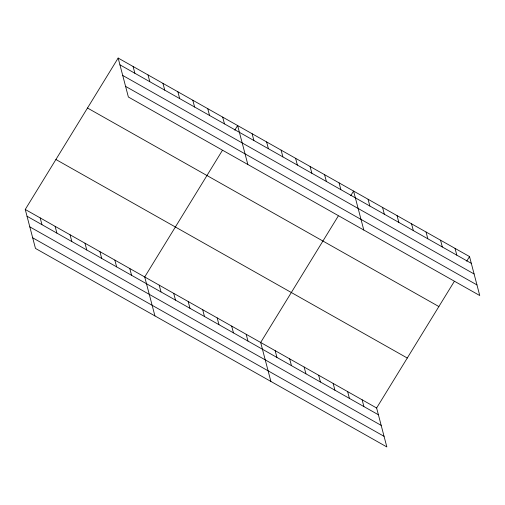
<?xml version="1.0" encoding="UTF-8"?>
<svg xmlns="http://www.w3.org/2000/svg" width="505" height="505" viewBox="0 0 505 505"><rect width="100%" height="100%" fill="white"/><g stroke="black" fill="none" stroke-linecap="round" stroke-linejoin="round"><path stroke-width="0.76" d="M25.25 209.468L376.623 407.99L386.843 446.944L35.47 248.422L25.25 209.468L118.157 58.056L469.53 256.578L479.75 295.532L128.377 97.011L118.157 58.056M222.295 150.534L144.714 276.967L154.934 315.922M234.8 130.157L237.621 125.549L247.841 164.504M338.249 216.052L260.668 342.478L270.888 381.433M350.754 195.669L353.576 191.067L363.796 230.021M376.623 407.99L454.203 281.563M466.708 261.18L469.53 256.578M119.938 64.829L471.31 263.351M122.721 75.447L474.094 273.975M125.594 86.387L476.966 284.915M87.498 108.019L438.87 306.548M55.91 159.498L407.283 358.026M27.03 216.241L378.403 414.769M29.814 226.859L381.187 425.387M32.686 237.805L384.059 436.326M455.037 248.391L456.817 255.164M440.543 240.203L442.317 246.977M426.05 232.01L427.823 238.789M411.556 223.822L413.33 230.596M397.063 215.635L398.836 222.408M382.563 207.441L384.343 214.221M368.069 199.254L369.849 206.027M339.082 182.879L340.862 189.653M324.589 174.686L326.369 181.465M310.095 166.498L311.875 173.272M362.129 399.802L363.909 406.576M295.602 158.311L297.376 165.084M347.636 391.615L349.409 398.388M281.108 150.118L282.882 156.897M333.142 383.428L334.916 390.201M266.615 141.93L268.389 148.704M318.649 375.234L320.423 382.014M252.121 133.743L253.895 140.516M304.155 367.047L305.929 373.82M289.655 358.859L291.435 365.633M222.692 117.116L224.466 123.889M275.162 350.666L276.942 357.445M207.757 108.676L209.537 115.456M192.822 100.243L194.602 107.016M246.175 334.291L247.955 341.064M177.893 91.803L179.666 98.576M231.681 326.104L233.461 332.877M162.957 83.363L164.737 90.142M217.188 317.91L218.962 324.683M148.022 74.929L149.802 81.703M202.694 309.723L204.468 316.496M133.093 66.49L134.867 73.269M188.201 301.536L189.975 308.309M173.707 293.342L175.481 300.121M159.214 285.155L160.988 291.928M129.785 268.527L131.559 275.301M114.85 260.094L116.63 266.867M99.914 251.654L101.694 258.427M84.985 243.214L86.759 249.994M70.05 234.781L71.83 241.554M55.114 226.341L56.895 233.114M40.185 217.907L41.959 224.681"/></g></svg>
